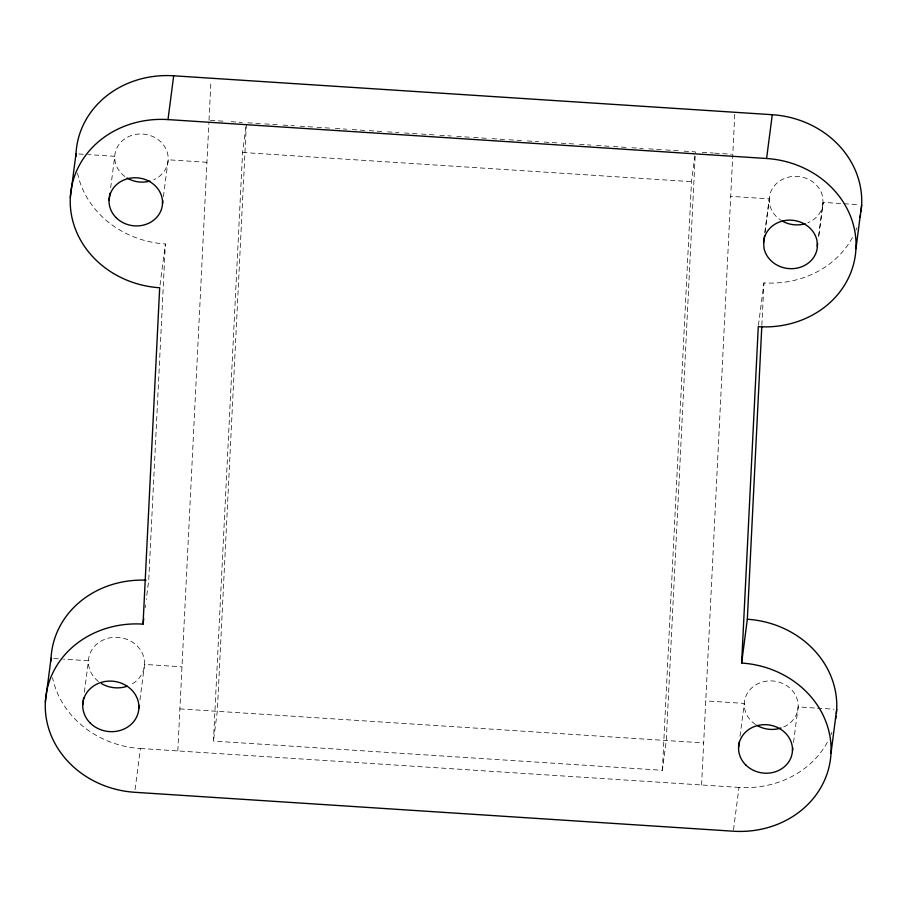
<?xml version="1.0" encoding="UTF-8"?>
<svg xmlns="http://www.w3.org/2000/svg" width="907" height="907" viewBox="0 0 907 907"><rect width="100%" height="100%" fill="white"/><g stroke="black" fill="none" stroke-linecap="round" stroke-linejoin="round"><path stroke-width="0.68" stroke-dasharray="4.54 3.4" d="M77.503 173.067A93.772 84.136 7.4 0 0 165.369 243.96L148.725 580.321L146.242 599.482M177.817 750.928L208.882 123.069M209.018 120.268L210.968 81.029M684.082 151.152L695.374 151.888L666.26 740.509L662.382 770.292L213.44 741.098L242.566 152.478L246.08 125.404M246.364 124.112L217.306 711.315L213.44 741.098M662.382 770.292L691.508 181.672L694.853 155.947M701.587 784.986L734.874 112.275M761.857 325.284L763.955 282.882A93.772 84.136 7.4 0 0 853.578 235.344M110.665 187.794L114.747 156.31L88.455 154.609M84.362 692.234L88.455 660.761L63.513 659.14M163.396 196.74L168.192 159.791L206.943 162.308M160.04 285.025L165.369 243.96M145.177 607.69L145.528 604.958M139.95 699.989L144.564 664.412L181.978 666.838M135.075 789.555L140.404 748.502A93.772 84.136 7.4 0 1 52.538 677.597M764.862 232.237L769.306 198.032A27.006 24.228 7.4 0 1 794.793 176.343A27.006 24.228 7.4 0 1 822.694 196.876L823.057 203.213L818.613 237.43M764.907 233.088L769.351 198.871L730.713 196.365M758.445 325.307L763.955 282.882M740.01 736.246L744.284 703.401L705.748 700.896M733.491 829.848L739.001 787.412A93.772 84.136 7.4 0 0 828.613 739.885M818.567 236.58L823.012 202.363L858.895 204.699M793.534 742.482L798.149 706.904L816.039 708.072M210.413 120.359L225.65 121.345M231.194 121.708L242.271 122.422M247.849 122.785L263.37 123.794M264.787 123.896L277.497 124.713M283.143 125.087L294.435 125.824M300.081 126.186L315.613 127.195M317.019 127.286L329.729 128.114M335.375 128.477L346.667 129.213M352.313 129.588L367.845 130.597M369.262 130.687L381.96 131.515M387.606 131.878L398.91 132.615M404.556 132.978L420.077 133.987M421.494 134.077L434.204 134.905M439.85 135.268L451.142 136.005M456.788 136.379L472.32 137.388M473.726 137.479L486.435 138.306M492.082 138.669L507.614 139.678M509.02 139.769L521.729 140.596M527.375 140.959L538.667 141.696M544.313 142.07L559.846 143.079M561.263 143.17L573.961 143.998M579.607 144.36L590.911 145.097M596.557 145.46L612.078 146.469M613.495 146.56L626.204 147.388M631.85 147.762L643.142 148.487M648.788 148.861L664.321 149.87M665.727 149.961L678.436 150.789M702.301 152.342L713.39 153.056M714.773 153.147L731.405 154.224M242.566 152.478L691.508 181.672M78.773 153.975L87.072 154.519M53.808 658.505L62.118 659.049M817.422 708.152L833.941 709.229M179.903 708.889L703.662 742.935M140.404 748.502L739.001 787.412M769.306 198.032L769.669 204.358A27.006 24.228 7.4 0 0 780.893 220.231M823.057 203.213A27.006 24.228 7.4 0 1 807.774 222.827M831.957 732.255A93.772 84.136 7.4 0 1 830.937 734.817M856.922 227.725A93.772 84.136 7.4 0 1 855.902 230.287M98.432 681.486A28.128 25.237 7.4 0 1 97.548 643.46A28.128 25.237 7.4 0 1 139.531 648.675A28.128 25.237 7.4 0 1 129.463 685.341M755.554 724.512A27.006 24.228 7.4 0 1 751.994 687.653A27.006 24.228 7.4 0 1 792.899 691.27A27.006 24.228 7.4 0 1 783.648 727.006M124.803 176.468A26.791 24.035 7.4 0 1 123.069 140.12A26.791 24.035 7.4 0 1 163.26 144.632A26.791 24.035 7.4 0 1 153.805 179.722"/><path stroke-width="1.36" d="M836.685 709.41L831.005 753.207A93.772 84.136 7.4 0 1 733.309 831.209L134.724 792.287A93.772 84.136 7.4 0 1 45.35 702.12A93.772 84.136 7.4 0 1 143.045 624.118L159.677 287.757A93.772 84.136 7.4 0 1 70.315 197.59L75.995 153.793M831.005 753.207A93.772 84.136 7.4 0 0 741.631 663.04L758.275 326.679A93.772 84.136 7.4 0 0 855.959 248.677L861.65 204.88M741.631 663.04L747.323 619.243L761.789 326.701M109.067 200.107L109.951 193.27M45.35 702.12L51.041 658.323M82.764 704.558L83.648 697.71M70.315 197.59A93.772 84.136 7.4 0 1 167.999 119.588L173.69 75.791L772.276 114.713A93.772 84.136 7.4 0 1 861.004 211.705M162.5 203.587L162.863 200.844M143.045 624.118L143.748 618.642M138.884 708.208L139.236 705.465M855.959 248.677A93.772 84.136 7.4 0 0 766.596 158.498L772.276 114.713M763.66 242.668L764.556 235.831M738.593 747.198L739.307 741.722M817.32 246.16L817.672 243.427M792.469 750.701L792.82 747.958M167.999 119.588L766.596 158.498M860.562 214.437A93.772 84.136 7.4 0 1 860.029 217.158M50.951 661.067A93.772 84.136 7.4 0 1 146.027 580.185M836.039 716.247A93.772 84.136 7.4 0 1 835.596 718.968M747.323 619.243A93.772 84.136 7.4 0 1 836.379 713.503M75.916 156.526A93.772 84.136 7.4 0 1 173.69 75.791M127.241 686.214A28.128 25.237 7.4 0 1 101.403 683.515M781.086 727.992A27.006 24.228 7.4 0 1 756.71 725.249M805.167 223.734A27.006 24.228 7.4 0 1 782.072 220.945M149.938 181.105A26.791 24.035 7.4 0 1 127.082 177.987M817.366 247.01L817.003 240.672A27.006 24.228 7.4 0 0 789.101 220.14A27.006 24.228 7.4 0 0 763.615 241.818L763.977 248.155A27.006 24.228 7.4 0 0 791.879 268.687A27.006 24.228 7.4 0 0 817.366 247.01M116.051 217.601A26.791 24.035 7.4 0 0 161.287 209.744A26.791 24.035 7.4 0 0 130.018 178.191A26.791 24.035 7.4 0 0 116.051 217.601M745.633 764.828A27.006 24.228 7.4 0 0 791.233 756.903A27.006 24.228 7.4 0 0 759.715 725.101A27.006 24.228 7.4 0 0 745.633 764.828M90.099 722.924A28.128 25.237 7.4 0 0 137.603 714.671A28.128 25.237 7.4 0 0 104.77 681.542A28.128 25.237 7.4 0 0 90.099 722.924"/></g></svg>
